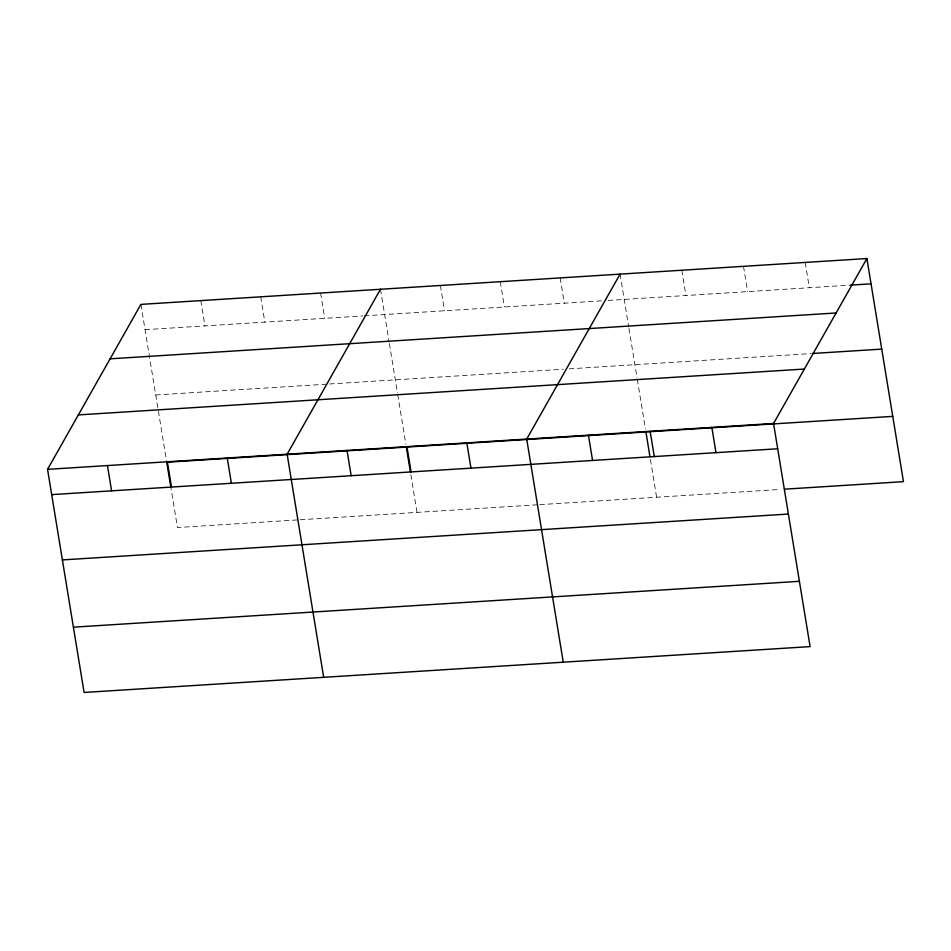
<?xml version="1.0" encoding="UTF-8"?>
<svg xmlns="http://www.w3.org/2000/svg" width="951" height="951" viewBox="0 0 951 951"><rect width="100%" height="100%" fill="white"/><g stroke="black" fill="none" stroke-linecap="round" stroke-linejoin="round"><path stroke-width="0.71" stroke-dasharray="4.75 3.57" d="M145.039 329.688L362.711 315.934M364.174 315.839L602.292 300.801M608.141 300.433L850.479 285.122M155.738 394.962L328.119 384.085M329.581 383.99L563.313 369.226M569.162 368.857L811.215 353.57M297.235 519.947L177.445 527.52L171.025 488.35M300.147 519.769L536.816 504.815M539.74 504.636L780.034 489.456M805.2 262.44L809.337 287.725M743.492 266.339L747.629 291.624M681.784 270.227L685.921 295.511M620.064 274.126L628.718 326.978M628.956 328.428L637.051 377.856M637.301 379.318L645.432 429.044M650.425 459.535L656.606 497.254M560.175 277.918L564.312 303.203M500.274 281.698L504.422 306.983M440.384 285.478L444.521 310.763M380.483 289.259L389.137 342.11M389.375 343.561L397.47 393.001M397.708 394.463L405.851 444.176M410.844 474.668L417.025 512.387M320.594 293.051L324.731 318.335M260.693 296.831L264.83 322.116M200.804 300.611L204.941 325.896M140.903 304.391L166.508 460.771"/><path stroke-width="1.43" d="M866.908 258.541L773.555 423.48L810.097 646.609L84.092 692.459L47.55 469.342L140.903 304.391L866.908 258.541L903.45 481.658L784.432 489.183M380.483 289.259L287.131 454.209L323.673 677.326M620.064 274.126L526.711 439.077L563.254 662.193M850.479 285.122L871.057 283.826M110.09 358.824L836.107 312.974M812.689 353.475L881.743 349.112M78.351 414.909L804.368 369.047M47.55 469.342L773.555 423.48M892.763 416.372L166.746 462.234L170.788 486.9M51.687 494.627L777.704 448.765M62.386 559.913L788.391 514.051M73.393 627.173L799.411 581.323M711.847 427.379L715.984 452.664M650.139 431.279L654.276 456.563M645.919 431.968L649.949 456.635M588.431 435.178L592.568 460.462M466.822 442.857L470.959 468.142M406.921 446.637L411.07 471.922M406.327 447.101L410.368 471.767M347.032 450.429L351.169 475.714M227.241 457.99L231.378 483.274M167.34 461.77L171.477 487.055M107.451 465.562L111.588 490.847"/></g></svg>
